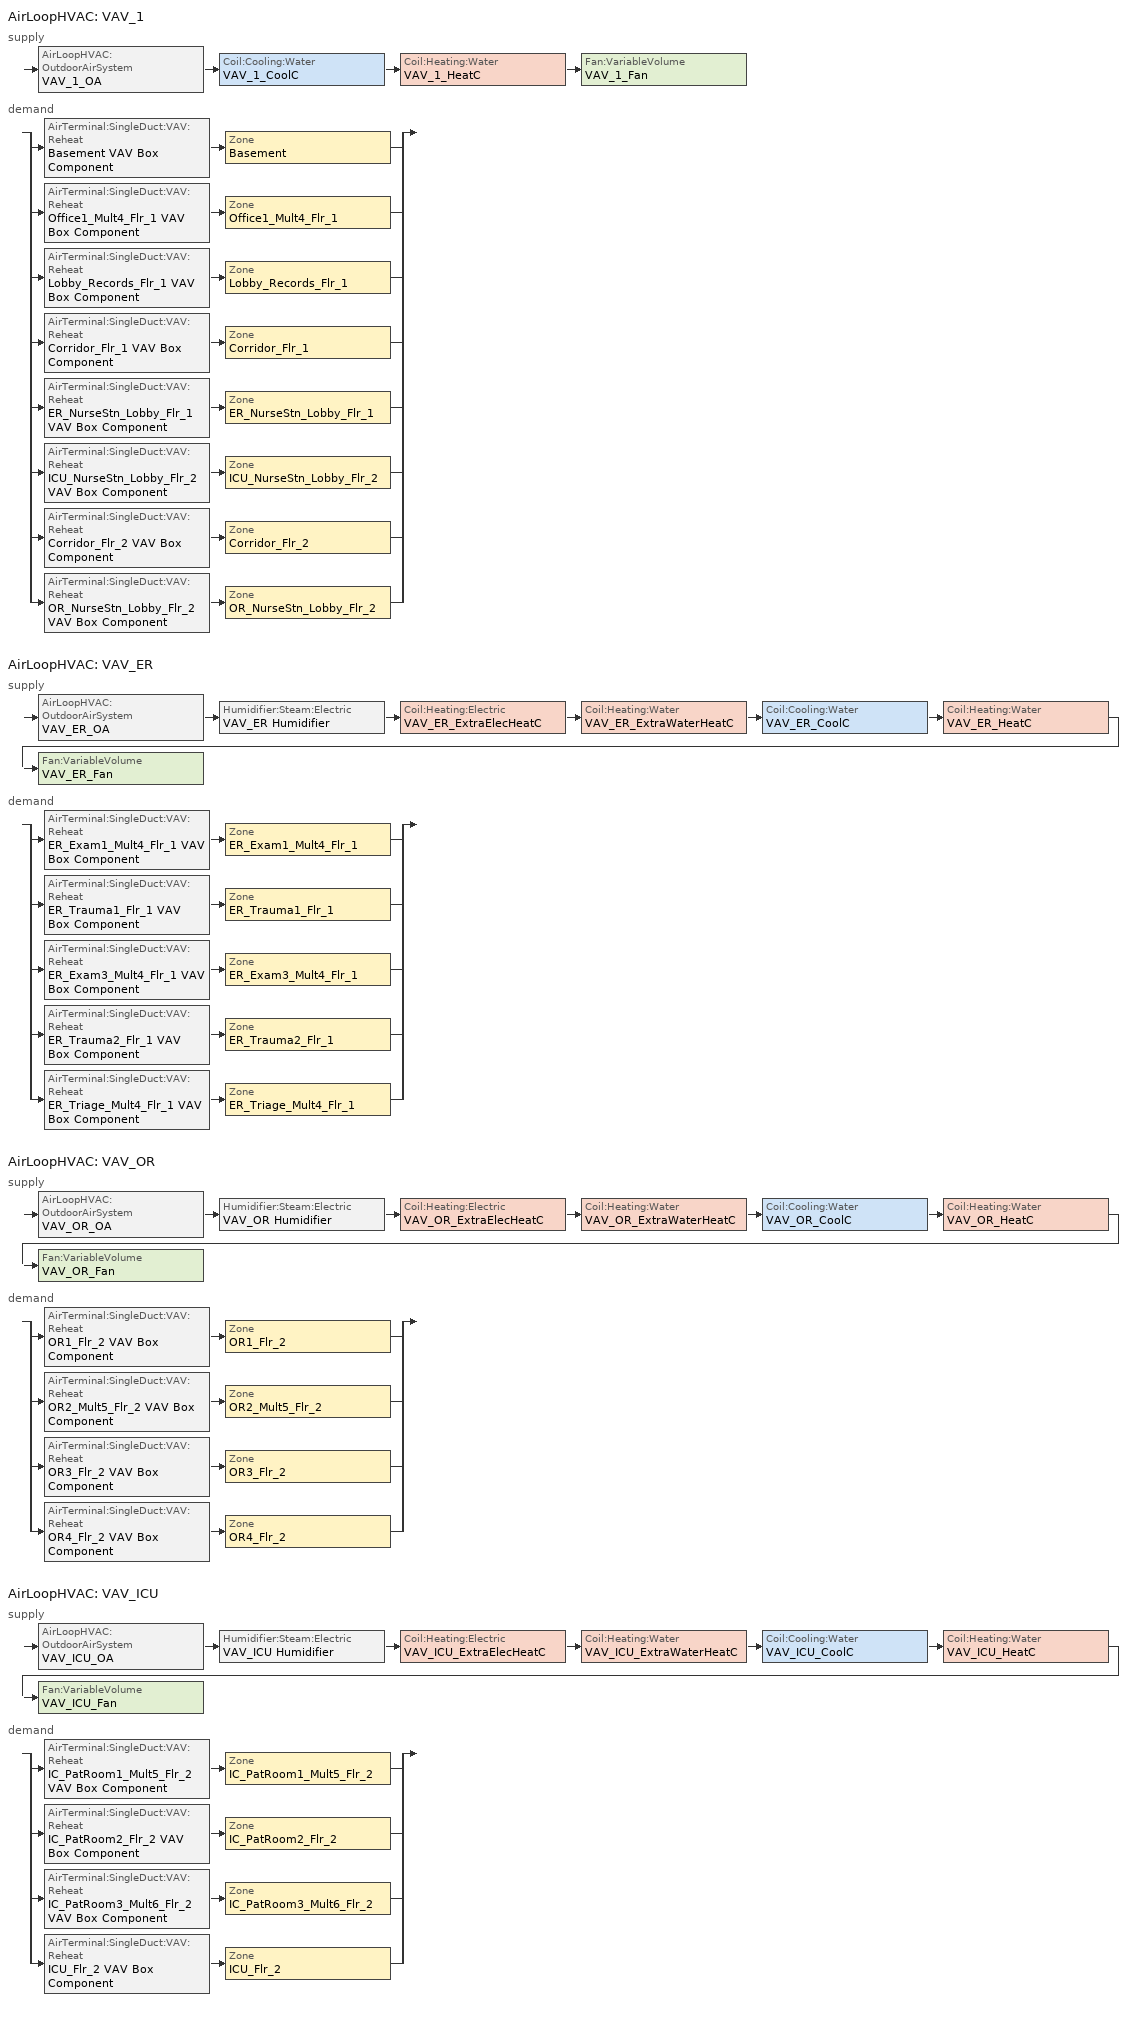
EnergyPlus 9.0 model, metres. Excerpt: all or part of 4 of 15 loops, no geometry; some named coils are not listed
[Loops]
AirLoopHVAC 'VAV_1'
 supply: AirLoopHVAC:OutdoorAirSystem 'VAV_1_OA' > Coil:Cooling:Water 'VAV_1_CoolC' > Coil:Heating:Water 'VAV_1_HeatC' > Fan:VariableVolume 'VAV_1_Fan'
 demand: split
  | AirTerminal:SingleDuct:VAV:Reheat 'Basement VAV Box Component' > Zone 'Basement'
  | AirTerminal:SingleDuct:VAV:Reheat 'Office1_Mult4_Flr_1 VAV Box Component' > Zone 'Office1_Mult4_Flr_1'
  | AirTerminal:SingleDuct:VAV:Reheat 'Lobby_Records_Flr_1 VAV Box Component' > Zone 'Lobby_Records_Flr_1'
  | AirTerminal:SingleDuct:VAV:Reheat 'Corridor_Flr_1 VAV Box Component' > Zone 'Corridor_Flr_1'
  | AirTerminal:SingleDuct:VAV:Reheat 'ER_NurseStn_Lobby_Flr_1 VAV Box Component' > Zone 'ER_NurseStn_Lobby_Flr_1'
  | AirTerminal:SingleDuct:VAV:Reheat 'ICU_NurseStn_Lobby_Flr_2 VAV Box Component' > Zone 'ICU_NurseStn_Lobby_Flr_2'
  | AirTerminal:SingleDuct:VAV:Reheat 'Corridor_Flr_2 VAV Box Component' > Zone 'Corridor_Flr_2'
  | AirTerminal:SingleDuct:VAV:Reheat 'OR_NurseStn_Lobby_Flr_2 VAV Box Component' > Zone 'OR_NurseStn_Lobby_Flr_2'
AirLoopHVAC 'VAV_ER'
 supply: AirLoopHVAC:OutdoorAirSystem 'VAV_ER_OA' > Humidifier:Steam:Electric 'VAV_ER Humidifier' > Coil:Heating:Electric 'VAV_ER_ExtraElecHeatC' > Coil:Heating:Water 'VAV_ER_ExtraWaterHeatC' > Coil:Cooling:Water 'VAV_ER_CoolC' > Coil:Heating:Water 'VAV_ER_HeatC' > Fan:VariableVolume 'VAV_ER_Fan'
 demand: split
  | AirTerminal:SingleDuct:VAV:Reheat 'ER_Exam1_Mult4_Flr_1 VAV Box Component' > Zone 'ER_Exam1_Mult4_Flr_1'
  | AirTerminal:SingleDuct:VAV:Reheat 'ER_Trauma1_Flr_1 VAV Box Component' > Zone 'ER_Trauma1_Flr_1'
  | AirTerminal:SingleDuct:VAV:Reheat 'ER_Exam3_Mult4_Flr_1 VAV Box Component' > Zone 'ER_Exam3_Mult4_Flr_1'
  | AirTerminal:SingleDuct:VAV:Reheat 'ER_Trauma2_Flr_1 VAV Box Component' > Zone 'ER_Trauma2_Flr_1'
  | AirTerminal:SingleDuct:VAV:Reheat 'ER_Triage_Mult4_Flr_1 VAV Box Component' > Zone 'ER_Triage_Mult4_Flr_1'
AirLoopHVAC 'VAV_OR'
 supply: AirLoopHVAC:OutdoorAirSystem 'VAV_OR_OA' > Humidifier:Steam:Electric 'VAV_OR Humidifier' > Coil:Heating:Electric 'VAV_OR_ExtraElecHeatC' > Coil:Heating:Water 'VAV_OR_ExtraWaterHeatC' > Coil:Cooling:Water 'VAV_OR_CoolC' > Coil:Heating:Water 'VAV_OR_HeatC' > Fan:VariableVolume 'VAV_OR_Fan'
 demand: split
  | AirTerminal:SingleDuct:VAV:Reheat 'OR1_Flr_2 VAV Box Component' > Zone 'OR1_Flr_2'
  | AirTerminal:SingleDuct:VAV:Reheat 'OR2_Mult5_Flr_2 VAV Box Component' > Zone 'OR2_Mult5_Flr_2'
  | AirTerminal:SingleDuct:VAV:Reheat 'OR3_Flr_2 VAV Box Component' > Zone 'OR3_Flr_2'
  | AirTerminal:SingleDuct:VAV:Reheat 'OR4_Flr_2 VAV Box Component' > Zone 'OR4_Flr_2'
AirLoopHVAC 'VAV_ICU'
 supply: AirLoopHVAC:OutdoorAirSystem 'VAV_ICU_OA' > Humidifier:Steam:Electric 'VAV_ICU Humidifier' > Coil:Heating:Electric 'VAV_ICU_ExtraElecHeatC' > Coil:Heating:Water 'VAV_ICU_ExtraWaterHeatC' > Coil:Cooling:Water 'VAV_ICU_CoolC' > Coil:Heating:Water 'VAV_ICU_HeatC' > Fan:VariableVolume 'VAV_ICU_Fan'
 demand: split
  | AirTerminal:SingleDuct:VAV:Reheat 'IC_PatRoom1_Mult5_Flr_2 VAV Box Component' > Zone 'IC_PatRoom1_Mult5_Flr_2'
  | AirTerminal:SingleDuct:VAV:Reheat 'IC_PatRoom2_Flr_2 VAV Box Component' > Zone 'IC_PatRoom2_Flr_2'
  | AirTerminal:SingleDuct:VAV:Reheat 'IC_PatRoom3_Mult6_Flr_2 VAV Box Component' > Zone 'IC_PatRoom3_Mult6_Flr_2'
  | AirTerminal:SingleDuct:VAV:Reheat 'ICU_Flr_2 VAV Box Component' > Zone 'ICU_Flr_2'
[Sizing:Zone] Zone Cooling Design Supply Air Temperature Input Method=SupplyAirTemperature; Zone Cooling Design Supply Air Temperature {C}=12.8; Zone Heating Design Supply Air Temperature Input Method=SupplyAirTemperature; Zone Heating Design Supply Air Temperature {C}=40; Zone Cooling Design Supply Air Humidity Ratio {kgWater/kgDryAir}=0.0085; Zone Heating Design Supply Air Humidity Ratio {kgWater/kgDryAir}=0.008; Cooling Design Air Flow Rate {m3/s}=0; Cooling Minimum Air Flow {m3/s}=0; Cooling Minimum Air Flow Fraction=0; Heating Design Air Flow Method=DesignDay; Heating Design Air Flow Rate {m3/s}=0
Name | Design Specification Outdoor Air Object | Cooling Design Air Flow Method | Design Specification Zone Air Distribution Object | Cooling Minimum Air Flow per Zone Floor Area {m3/s-m2}
Basement | SZ DSOA Basement | DesignDay | VAV_Zone_AirDistribution
ER_Exam1_Mult4_Flr_1 | SZ DSOA ER_Exam1_Mult4_Flr_1 | DesignDayWithLimit |  | 0.0142221
ER_Trauma1_Flr_1 | SZ DSOA ER_Trauma1_Flr_1 | DesignDayWithLimit |  | 0.0142221
ER_Exam3_Mult4_Flr_1 | SZ DSOA ER_Exam3_Mult4_Flr_1 | DesignDayWithLimit |  | 0.0142221
ER_Trauma2_Flr_1 | SZ DSOA ER_Trauma2_Flr_1 | DesignDayWithLimit |  | 0.0142221
ER_Triage_Mult4_Flr_1 | SZ DSOA ER_Triage_Mult4_Flr_1 | DesignDayWithLimit |  | 0.0142221
Office1_Mult4_Flr_1 | SZ DSOA Office1_Mult4_Flr_1 | DesignDay | VAV_Zone_AirDistribution
Lobby_Records_Flr_1 | SZ DSOA Lobby_Records_Flr_1 | DesignDay | VAV_Zone_AirDistribution
Corridor_Flr_1 | SZ DSOA Corridor_Flr_1 | DesignDay | VAV_Zone_AirDistribution
ER_NurseStn_Lobby_Flr_1 | SZ DSOA ER_NurseStn_Lobby_Flr_1 | DesignDay | VAV_Zone_AirDistribution
OR1_Flr_2 | SZ DSOA OR1_Flr_2 | DesignDayWithLimit |  | 0.0177769
OR2_Mult5_Flr_2 | SZ DSOA OR2_Mult5_Flr_2 | DesignDayWithLimit |  | 0.0177769
OR3_Flr_2 | SZ DSOA OR3_Flr_2 | DesignDayWithLimit |  | 0.0177769
OR4_Flr_2 | SZ DSOA OR4_Flr_2 | DesignDayWithLimit |  | 0.0177769
IC_PatRoom1_Mult5_Flr_2 | SZ DSOA IC_PatRoom1_Mult5_Flr_2 | DesignDayWithLimit |  | 0.00711111
IC_PatRoom2_Flr_2 | SZ DSOA IC_PatRoom2_Flr_2 | DesignDayWithLimit |  | 0.00711111
IC_PatRoom3_Mult6_Flr_2 | SZ DSOA IC_PatRoom3_Mult6_Flr_2 | DesignDayWithLimit |  | 0.00711111
ICU_Flr_2 | SZ DSOA ICU_Flr_2 | DesignDayWithLimit |  | 0.00711111
ICU_NurseStn_Lobby_Flr_2 | SZ DSOA ICU_NurseStn_Lobby_Flr_2 | DesignDay | VAV_Zone_AirDistribution
Corridor_Flr_2 | SZ DSOA Corridor_Flr_2 | DesignDay | VAV_Zone_AirDistribution
OR_NurseStn_Lobby_Flr_2 | SZ DSOA OR_NurseStn_Lobby_Flr_2 | DesignDay | VAV_Zone_AirDistribution
[DesignSpecification:OutdoorAir]
Name | Outdoor Air Method | Outdoor Air Flow per Zone Floor Area {m3/s-m2} | Outdoor Air Flow per Zone {m3/s} | Outdoor Air Flow per Person {m3/s-person}
SZ DSOA Basement | Flow/Area | 0.000368277 | 0
SZ DSOA ER_Exam1_Mult4_Flr_1; SZ DSOA ER_Trauma1_Flr_1; SZ DSOA ER_Exam3_Mult4_Flr_1; SZ DSOA ER_Trauma2_Flr_1; SZ DSOA ER_Triage_Mult4_Flr_1 | Flow/Area | 0.00237022 | 0
SZ DSOA Office1_Mult4_Flr_1 | Flow/Area | 0.00048257 | 0
SZ DSOA Lobby_Records_Flr_1; SZ DSOA ER_NurseStn_Lobby_Flr_1; SZ DSOA ICU_NurseStn_Lobby_Flr_2; SZ DSOA OR_NurseStn_Lobby_Flr_2 | Flow/Area | 0.000338645 | 0
SZ DSOA Corridor_Flr_1; SZ DSOA Corridor_Flr_2 | Flow/Area | 0.000304781 | 0
SZ DSOA OR1_Flr_2; SZ DSOA OR2_Mult5_Flr_2; SZ DSOA OR3_Flr_2; SZ DSOA OR4_Flr_2 | Flow/Area | 0.00355518 | 0
SZ DSOA IC_PatRoom1_Mult5_Flr_2; SZ DSOA IC_PatRoom2_Flr_2; SZ DSOA IC_PatRoom3_Mult6_Flr_2; SZ DSOA ICU_Flr_2 | Flow/Area | 0.00237024 | 0
CM DSOA Basement | Sum | 0.000368277 |  | 1e-08
CM DSOA Office1_Mult4_Flr_1 | Sum | 0.00048257 |  | 1e-08
CM DSOA Lobby_Records_Flr_1; CM DSOA Er_Nursestn_Lobby_Flr_1; CM DSOA Icu_Nursestn_Lobby_Flr_2; CM DSOA Or_Nursestn_Lobby_Flr_2 | Sum | 0.000338645 |  | 1e-08
CM DSOA Corridor_Flr_1; CM DSOA Corridor_Flr_2 | Sum | 0.000304781 |  | 1e-08
[DesignSpecification:ZoneAirDistribution] Zone Air Distribution Effectiveness in Cooling Mode=1; Zone Air Distribution Effectiveness in Heating Mode=1
Name | Minimum Zone Ventilation Efficiency
VAV_Zone_AirDistribution | 0.6
CM DSZAD Basement; CM DSZAD Office1_Mult4_Flr_1; CM DSZAD Lobby_Records_Flr_1; CM DSZAD Corridor_Flr_1; CM DSZAD Er_Nursestn_Lobby_Flr_1; CM DSZAD Icu_Nursestn_Lobby_Flr_2; CM DSZAD Corridor_Flr_2; CM DSZAD Or_Nursestn_Lobby_Flr_2
[Sizing:System] Type of Load to Size On=Sensible; Preheat Design Temperature {C}=7; Preheat Design Humidity Ratio {kgWater/kgDryAir}=0.008; Precool Design Temperature {C}=12.8; Precool Design Humidity Ratio {kgWater/kgDryAir}=0.008; Central Cooling Design Supply Air Temperature {C}=12.8; Central Heating Design Supply Air Temperature {C}=12.8; 100% Outdoor Air in Cooling=No; 100% Outdoor Air in Heating=No; Central Cooling Design Supply Air Humidity Ratio {kgWater/kgDryAir}=0.0085; Central Heating Design Supply Air Humidity Ratio {kgWater/kgDryAir}=0.008; Cooling Supply Air Flow Rate Method=DesignDay; Cooling Supply Air Flow Rate {m3/s}=0; Heating Supply Air Flow Rate Method=DesignDay; Heating Supply Air Flow Rate {m3/s}=0; System Outdoor Air Method=ZoneSum
Name | Design Outdoor Air Flow Rate {m3/s} | Central Heating Maximum System Air Flow Ratio | Type of Zone Sum to Use
VAV_1 | 4.3265 | 0.3 | Coincident
VAV_ER; VAV_OR; VAV_ICU | AUTOSIZE | 1 | NonCoincident
[AirLoopHVAC] Design Supply Air Flow Rate {m3/s}=AUTOSIZE
VAV_1; VAV_ER; VAV_OR; VAV_ICU
[SetpointManager:OutdoorAirReset]
VAV_1 Supply Air Temperature Manager: Control Variable=Temperature; Setpoint at Outdoor Low Temperature {C}=15.6; Outdoor Low Temperature {C}=10; Setpoint at Outdoor High Temperature {C}=12.8; Outdoor High Temperature {C}=21.1; Setpoint Node or NodeList=VAV_1 Supply Equipment Outlet Node
[SetpointManager:MixedAir] Control Variable=Temperature
Name | Setpoint Node or NodeList
VAV_ER_ExtraElecHeatC Air Temp Manager | VAV_ER ExtraElecHeatC-VAV_ER_ExtraWaterHeatCNode
VAV_ER_ExtraWaterHeatC Air Temp Manager | VAV_ER ExtraWaterHeatC-VAV_ER_CoolCNode
VAV_OR_ExtraElecHeatC Air Temp Manager | VAV_OR ExtraElecHeatC-VAV_OR_ExtraWaterHeatCNode
VAV_OR_ExtraWaterHeatC Air Temp Manager | VAV_OR ExtraWaterHeatC-VAV_OR_CoolCNode
VAV_ICU_ExtraElecHeatC Air Temp Manager | VAV_ICU ExtraElecHeatC-VAV_ICU_ExtraWaterHeatCNode
VAV_ICU_ExtraWaterHeatC Air Temp Manager | VAV_ICU ExtraWaterHeatC-VAV_ICU_CoolCNode
VAV_1_CoolC SAT Manager | VAV_1_CoolC-VAV_1_HeatCNode
VAV_1_HeatC SAT Manager | VAV_1_HeatC-VAV_1_FanNode
VAV_1_OAMixed Air Temp Manager | VAV_1_OA-VAV_1_CoolCNode
VAV_ER_CoolC SAT Manager | VAV_ER_CoolC-VAV_ER_HeatCNode
VAV_ER_OAMixed Air Temp Manager | VAV_ER_OA-VAV_ER HumidifierNode
VAV_OR_CoolC SAT Manager | VAV_OR_CoolC-VAV_OR_HeatCNode
VAV_OR_OAMixed Air Temp Manager | VAV_OR_OA-VAV_OR HumidifierNode
VAV_ICU_CoolC SAT Manager | VAV_ICU_CoolC-VAV_ICU_HeatCNode
VAV_ICU_OAMixed Air Temp Manager | VAV_ICU_OA-VAV_ICU HumidifierNode
[SetpointManager:MultiZone:Humidity:Minimum]
Name | HVAC Air Loop | Setpoint Node or NodeList
VAV_ER Humidifier HUMRAT setpoint | VAV_ER | VAV_ER Humidifier-VAV_ER_ExtraElecHeatCNode
VAV_OR Humidifier HUMRAT setpoint | VAV_OR | VAV_OR Humidifier-VAV_OR_ExtraElecHeatCNode
VAV_ICU Humidifier HUMRAT setpoint | VAV_ICU | VAV_ICU Humidifier-VAV_ICU_ExtraElecHeatCNode
[SetpointManager:MultiZone:Humidity:Maximum]
Name | HVAC Air Loop | Setpoint Node or NodeList
VAV_ER_CoolC HUMRAT setpoint | VAV_ER | VAV_ER_CoolC-VAV_ER_HeatCNode
VAV_OR_CoolC HUMRAT setpoint | VAV_OR | VAV_OR_CoolC-VAV_OR_HeatCNode
VAV_ICU_CoolC HUMRAT setpoint | VAV_ICU | VAV_ICU_CoolC-VAV_ICU_HeatCNode
[Controller:WaterCoil] Actuator Variable=Flow; Maximum Actuated Flow {m3/s}=AUTOSIZE; Minimum Actuated Flow {m3/s}=0
Name | Control Variable | Action | Controller Convergence Tolerance {deltaC}
VAV_ER_ExtraWaterHeatC_Controller; VAV_OR_ExtraWaterHeatC_Controller; VAV_ICU_ExtraWaterHeatC_Controller; VAV_1_HeatC_Controller; VAV_ER_HeatC_Controller; VAV_OR_HeatC_Controller; VAV_ICU_HeatC_Controller | Temperature | Normal | 0.0001
VAV_1_CoolC_Controller | Temperature | Reverse
VAV_ER_CoolC_Controller; VAV_OR_CoolC_Controller; VAV_ICU_CoolC_Controller | TemperatureAndHumidityRatio | Reverse
[Controller:OutdoorAir] Maximum Outdoor Air Flow Rate {m3/s}=AUTOSIZE; Economizer Control Action Type=ModulateFlow; Minimum Limit Type=FixedMinimum; Minimum Outdoor Air Schedule=MinOA_Sched
Name | Minimum Outdoor Air Flow Rate {m3/s}                        !- Minimum Outdoor Air Flow Rate {m3/s} | Economizer Control Type | Lockout Type,                !- Lockout Type | Minimum Fraction of Outdoor Air Schedule | Maximum Fraction of Outdoor Air Schedule | Mechanical Ventilation Controller | Minimum Outdoor Air Flow Rate {m3/s} | Lockout Type
VAV_1_OA_Controller | 0 | DifferentialDryBulb | LockoutWithHeating | BLDG_OA_FRAC_SCH | VAV_1 Max OA Fraction | VAV_1_DCV
VAV_ER_OA_Controller |  | NoEconomizer |  | VAV_ER_OAminOAFracSchedule |  |  | AUTOSIZE | LockoutWithHeating
VAV_OR_OA_Controller |  | NoEconomizer | LockoutWithHeating | VAV_OR_OAminOAFracSchedule |  |  | AUTOSIZE
VAV_ICU_OA_Controller |  | NoEconomizer | LockoutWithHeating | VAV_ICU_OAminOAFracSchedule |  |  | AUTOSIZE
[Zone equipment]
Basement: Basement VAV Box Component
ER_Exam1_Mult4_Flr_1: ER_Exam1_Mult4_Flr_1 VAV Box Component
ER_Trauma1_Flr_1: ER_Trauma1_Flr_1 VAV Box Component
ER_Exam3_Mult4_Flr_1: ER_Exam3_Mult4_Flr_1 VAV Box Component
ER_Trauma2_Flr_1: ER_Trauma2_Flr_1 VAV Box Component
ER_Triage_Mult4_Flr_1: ER_Triage_Mult4_Flr_1 VAV Box Component
Office1_Mult4_Flr_1: Office1_Mult4_Flr_1 VAV Box Component
Lobby_Records_Flr_1: Lobby_Records_Flr_1 VAV Box Component
Corridor_Flr_1: Corridor_Flr_1 VAV Box Component
ER_NurseStn_Lobby_Flr_1: ER_NurseStn_Lobby_Flr_1 VAV Box Component
OR1_Flr_2: OR1_Flr_2 VAV Box Component
OR2_Mult5_Flr_2: OR2_Mult5_Flr_2 VAV Box Component
OR3_Flr_2: OR3_Flr_2 VAV Box Component
OR4_Flr_2: OR4_Flr_2 VAV Box Component
IC_PatRoom1_Mult5_Flr_2: IC_PatRoom1_Mult5_Flr_2 VAV Box Component
IC_PatRoom2_Flr_2: IC_PatRoom2_Flr_2 VAV Box Component
IC_PatRoom3_Mult6_Flr_2: IC_PatRoom3_Mult6_Flr_2 VAV Box Component
ICU_Flr_2: ICU_Flr_2 VAV Box Component
ICU_NurseStn_Lobby_Flr_2: ICU_NurseStn_Lobby_Flr_2 VAV Box Component
Corridor_Flr_2: Corridor_Flr_2 VAV Box Component
OR_NurseStn_Lobby_Flr_2: OR_NurseStn_Lobby_Flr_2 VAV Box Component
[AirTerminal:SingleDuct:VAV:Reheat] Availability Schedule=ALWAYS_ON; Maximum Air Flow Rate {m3/s}=AUTOSIZE; Maximum Hot Water or Steam Flow Rate {m3/s}=AUTOSIZE; Minimum Hot Water or Steam Flow Rate {m3/s}=0; Convergence Tolerance=0.001; Damper Heating Action=ReverseWithLimits; Maximum Flow Fraction During Reheat=0.5; Maximum Reheat Air Temperature {C}=40
Name | Zone Minimum Air Flow Input Method | Constant Minimum Air Flow Fraction | Reheat Coil | Minimum Air Flow Fraction Schedule
ER_Exam1_Mult4_Flr_1 VAV Box Component | Constant | 1 | ER_Exam1_Mult4_Flr_1 VAV Box Reheat Coil
ER_Trauma1_Flr_1 VAV Box Component | Constant | 1 | ER_Trauma1_Flr_1 VAV Box Reheat Coil
ER_Exam3_Mult4_Flr_1 VAV Box Component | Constant | 1 | ER_Exam3_Mult4_Flr_1 VAV Box Reheat Coil
ER_Trauma2_Flr_1 VAV Box Component | Constant | 1 | ER_Trauma2_Flr_1 VAV Box Reheat Coil
ER_Triage_Mult4_Flr_1 VAV Box Component | Constant | 1 | ER_Triage_Mult4_Flr_1 VAV Box Reheat Coil
OR1_Flr_2 VAV Box Component | Scheduled |  | OR1_Flr_2 VAV Box Reheat Coil | OR_MinSA_Sched
OR2_Mult5_Flr_2 VAV Box Component | Scheduled |  | OR2_Mult5_Flr_2 VAV Box Reheat Coil | OR_MinSA_Sched
OR3_Flr_2 VAV Box Component | Scheduled |  | OR3_Flr_2 VAV Box Reheat Coil | OR_MinSA_Sched
OR4_Flr_2 VAV Box Component | Scheduled |  | OR4_Flr_2 VAV Box Reheat Coil | OR_MinSA_Sched
IC_PatRoom1_Mult5_Flr_2 VAV Box Component | Constant | 1 | IC_PatRoom1_Mult5_Flr_2 VAV Box Reheat Coil
IC_PatRoom2_Flr_2 VAV Box Component | Constant | 1 | IC_PatRoom2_Flr_2 VAV Box Reheat Coil
IC_PatRoom3_Mult6_Flr_2 VAV Box Component | Constant | 1 | IC_PatRoom3_Mult6_Flr_2 VAV Box Reheat Coil
ICU_Flr_2 VAV Box Component | Constant | 1 | ICU_Flr_2 VAV Box Reheat Coil
Basement VAV Box Component | Constant | 0.462 | Basement VAV Box Reheat Coil
Office1_Mult4_Flr_1 VAV Box Component | Constant | 0.188 | Office1_Mult4_Flr_1 VAV Box Reheat Coil
Lobby_Records_Flr_1 VAV Box Component | Constant | 0.531 | Lobby_Records_Flr_1 VAV Box Reheat Coil
Corridor_Flr_1 VAV Box Component | Constant | 0.606 | Corridor_Flr_1 VAV Box Reheat Coil
ER_NurseStn_Lobby_Flr_1 VAV Box Component | Constant | 0.25 | ER_NurseStn_Lobby_Flr_1 VAV Box Reheat Coil
ICU_NurseStn_Lobby_Flr_2 VAV Box Component | Constant | 0.195 | ICU_NurseStn_Lobby_Flr_2 VAV Box Reheat Coil
Corridor_Flr_2 VAV Box Component | Constant | 0.633 | Corridor_Flr_2 VAV Box Reheat Coil
OR_NurseStn_Lobby_Flr_2 VAV Box Component | Constant | 0.256 | OR_NurseStn_Lobby_Flr_2 VAV Box Reheat Coil
[ZoneControl:Thermostat] Control Type Schedule=Dual Zone Control Type Sched
Name | Zone or ZoneList | Control 1
Basement Thermostat | Basement | Basement DualSPSched
ER_Exam1_Mult4_Flr_1 Thermostat | ER_Exam1_Mult4_Flr_1 | ER_Exam1_Mult4_Flr_1 DualSPSched
ER_Trauma1_Flr_1 Thermostat | ER_Trauma1_Flr_1 | ER_Trauma1_Flr_1 DualSPSched
ER_Exam3_Mult4_Flr_1 Thermostat | ER_Exam3_Mult4_Flr_1 | ER_Exam3_Mult4_Flr_1 DualSPSched
ER_Trauma2_Flr_1 Thermostat | ER_Trauma2_Flr_1 | ER_Trauma2_Flr_1 DualSPSched
ER_Triage_Mult4_Flr_1 Thermostat | ER_Triage_Mult4_Flr_1 | ER_Triage_Mult4_Flr_1 DualSPSched
Office1_Mult4_Flr_1 Thermostat | Office1_Mult4_Flr_1 | Office1_Mult4_Flr_1 DualSPSched
Lobby_Records_Flr_1 Thermostat | Lobby_Records_Flr_1 | Lobby_Records_Flr_1 DualSPSched
Corridor_Flr_1 Thermostat | Corridor_Flr_1 | Corridor_Flr_1 DualSPSched
ER_NurseStn_Lobby_Flr_1 Thermostat | ER_NurseStn_Lobby_Flr_1 | ER_NurseStn_Lobby_Flr_1 DualSPSched
OR1_Flr_2 Thermostat | OR1_Flr_2 | OR1_Flr_2 DualSPSched
OR2_Mult5_Flr_2 Thermostat | OR2_Mult5_Flr_2 | OR2_Mult5_Flr_2 DualSPSched
OR3_Flr_2 Thermostat | OR3_Flr_2 | OR3_Flr_2 DualSPSched
OR4_Flr_2 Thermostat | OR4_Flr_2 | OR4_Flr_2 DualSPSched
IC_PatRoom1_Mult5_Flr_2 Thermostat | IC_PatRoom1_Mult5_Flr_2 | IC_PatRoom1_Mult5_Flr_2 DualSPSched
IC_PatRoom2_Flr_2 Thermostat | IC_PatRoom2_Flr_2 | IC_PatRoom2_Flr_2 DualSPSched
IC_PatRoom3_Mult6_Flr_2 Thermostat | IC_PatRoom3_Mult6_Flr_2 | IC_PatRoom3_Mult6_Flr_2 DualSPSched
ICU_Flr_2 Thermostat | ICU_Flr_2 | ICU_Flr_2 DualSPSched
ICU_NurseStn_Lobby_Flr_2 Thermostat | ICU_NurseStn_Lobby_Flr_2 | ICU_NurseStn_Lobby_Flr_2 DualSPSched
Corridor_Flr_2 Thermostat | Corridor_Flr_2 | Corridor_Flr_2 DualSPSched
OR_NurseStn_Lobby_Flr_2 Thermostat | OR_NurseStn_Lobby_Flr_2 | OR_NurseStn_Lobby_Flr_2 DualSPSched
[ThermostatSetpoint:DualSetpoint] Heating Setpoint Temperature Schedule=HtgSetP_Sch; Cooling Setpoint Temperature Schedule=ClgSetP_Sch
Basement DualSPSched; ER_Exam1_Mult4_Flr_1 DualSPSched; ER_Trauma1_Flr_1 DualSPSched; ER_Exam3_Mult4_Flr_1 DualSPSched; ER_Trauma2_Flr_1 DualSPSched; ER_Triage_Mult4_Flr_1 DualSPSched; Office1_Mult4_Flr_1 DualSPSched; Lobby_Records_Flr_1 DualSPSched; Corridor_Flr_1 DualSPSched; ER_NurseStn_Lobby_Flr_1 DualSPSched; OR1_Flr_2 DualSPSched; OR2_Mult5_Flr_2 DualSPSched; OR3_Flr_2 DualSPSched; OR4_Flr_2 DualSPSched; IC_PatRoom1_Mult5_Flr_2 DualSPSched; IC_PatRoom2_Flr_2 DualSPSched; IC_PatRoom3_Mult6_Flr_2 DualSPSched; ICU_Flr_2 DualSPSched; ICU_NurseStn_Lobby_Flr_2 DualSPSched; Corridor_Flr_2 DualSPSched; OR_NurseStn_Lobby_Flr_2 DualSPSched
[WaterHeater:Mixed]
SWH Laundry: Tank Volume {m3}=1.13562; Setpoint Temperature Schedule=Laundry Setpoint Temp Schedule; Deadband Temperature Difference {deltaC}=2; Maximum Temperature Limit {C}=82.2222; Heater Control Type=Cycle; Heater Maximum Capacity {W}=87921.32; Heater Minimum Capacity {W}=0; Heater Fuel Type=NaturalGas; Heater Thermal Efficiency=0.803989; Off Cycle Parasitic Fuel Type=NaturalGas; Off Cycle Parasitic Heat Fraction to Tank=0; Ambient Temperature Indicator=Zone; Ambient Temperature Zone=BASEMENT; Off Cycle Loss Coefficient to Ambient Temperature {W/K}=11.2541; On Cycle Loss Coefficient to Ambient Temperature {W/K}=11.2541; Peak Use Flow Rate {m3/s}=0.000176652; Use Flow Rate Fraction Schedule=LAUNDRY_SWH_SCH
[Coil:Cooling:Water] Availability Schedule=ALWAYS_ON; Design Water Flow Rate {m3/s}=AUTOSIZE; Design Air Flow Rate {m3/s}=AUTOSIZE; Design Inlet Water Temperature {C}=8.89; Design Inlet Air Temperature {C}=AUTOSIZE; Design Outlet Air Temperature {C}=AUTOSIZE; Design Inlet Air Humidity Ratio {kgWater/kgDryAir}=AUTOSIZE; Design Outlet Air Humidity Ratio {kgWater/kgDryAir}=AUTOSIZE; Type of Analysis=SimpleAnalysis; Heat Exchanger Configuration=CrossFlow
VAV_1_CoolC; VAV_ER_CoolC; VAV_OR_CoolC; VAV_ICU_CoolC
[Coil:Heating:Water] Rated Inlet Water Temperature {C}=48.89; Rated Outlet Water Temperature {C}=35
Name | Availability Schedule | Performance Input Method | Rated Capacity {W} | Rated Inlet Air Temperature {C} | Rated Outlet Air Temperature {C} | Rated Ratio for Air and Water Convection | U-Factor Times Area Value {W/K} | Maximum Water Flow Rate {m3/s}
VAV_ER_ExtraWaterHeatC | ER_ExtraWaterHeatC_Sch | NominalCapacity | autosize | 16.6 | 32.2 | 0.5
VAV_OR_ExtraWaterHeatC | OR_ExtraWaterHeatC_Sch | NominalCapacity | autosize | 16.6 | 32.2 | 0.5
VAV_ICU_ExtraWaterHeatC | ICU_ExtraWaterHeatC_Sch | NominalCapacity | autosize | 16.6 | 32.2 | 0.5
VAV_1_HeatC; VAV_ER_HeatC; VAV_OR_HeatC; VAV_ICU_HeatC | ALWAYS_ON | UFactorTimesAreaAndDesignWaterFlowRate | AUTOSIZE | 12.8 | 40 |  | AUTOSIZE | AUTOSIZE
[Coil:Heating:Electric] Efficiency=1; Nominal Capacity {W}=10000000
Name | Availability Schedule
VAV_ER_ExtraElecHeatC | ER_ExtraElecHeatC_Sch
VAV_OR_ExtraElecHeatC | OR_ExtraElecHeatC_Sch
VAV_ICU_ExtraElecHeatC | ICU_ExtraElecHeatC_Sch
[Humidifier:Steam:Electric] Availability Schedule=ALWAYS_ON; Rated Capacity {m3/s}=3.72E-5; Rated Power {W}=100000; Rated Fan Power {W}=0; Standby Power {W}=0
VAV_ER Humidifier; VAV_OR Humidifier; VAV_ICU Humidifier
[Fan:VariableVolume] Availability Schedule=HVACOperationSchd; Pressure Rise {Pa}=1314.72; Maximum Flow Rate {m3/s}=AUTOSIZE; Motor In Airstream Fraction=1; Fan Power Coefficient 1=0.0408; Fan Power Coefficient 2=0.088; Fan Power Coefficient 3=-0.0729; Fan Power Coefficient 4=0.9437; Fan Power Coefficient 5=0
Name | Fan Total Efficiency | Fan Power Minimum Flow Rate Input Method | Fan Power Minimum Flow Fraction | Motor Efficiency | Fan Power Minimum Air Flow Rate {m3/s}
VAV_1_Fan | 0.61165 | Fraction | 0.25 | 0.941
VAV_ER_Fan; VAV_ICU_Fan | 0.6045 | Fraction | 0.25 | 0.93
VAV_OR_Fan | 0.61165 | FixedFlowRate |  | 0.941 | 0
[EnergyManagementSystem:Sensor]
Name | Output:Variable or Output:Meter Index Key | Output:Variable or Output:Meter
ER_Humidifier_Status | VAV_ER Humidifier | Humidifier Water Volume Flow Rate
ER_HeatC_Status | VAV_ER_HeatC | Heating Coil Heating Rate
ER_AfterHumidifier_Temp | VAV_ER Humidifier-VAV_ER_ExtraElecHeatCNode | System Node Temperature
ER_AfterElecHeatC_Temp | VAV_ER EXTRAELECHEATC-VAV_ER_EXTRAWATERHEATCNODE | System Node Temperature
OR_Humidifier_Status | VAV_OR Humidifier | Humidifier Water Volume Flow Rate
OR_HeatC_Status | VAV_OR_HeatC | Heating Coil Heating Rate
OR_AfterHumidifier_Temp | VAV_OR Humidifier-VAV_OR_ExtraElecHeatCNode | System Node Temperature
OR_AfterElecHeatC_Temp | VAV_OR EXTRAELECHEATC-VAV_OR_EXTRAWATERHEATCNODE | System Node Temperature
ICU_Humidifier_Status | VAV_ICU Humidifier | Humidifier Water Volume Flow Rate
ICU_HeatC_Status | VAV_ICU_HeatC | Heating Coil Heating Rate
ICU_AfterHumidifier_Temp | VAV_ICU Humidifier-VAV_ICU_ExtraElecHeatCNode | System Node Temperature
ICU_AfterElecHeatC_Temp | VAV_ICU EXTRAELECHEATC-VAV_ICU_EXTRAWATERHEATCNODE | System Node Temperature
VAV_1_OA_VRP | VAV_1 | Air System Outdoor Air Mechanical Ventilation Requested Mass Flow Rate
VAV_1_OA | VAV_1 | Air System Outdoor Air Mass Flow Rate
VAV_1_SUPPLY_FLOW | VAV_1_OA-VAV_1_CoolCNode | System Node Standard Density Volume Flow Rate
[EnergyManagementSystem:Actuator] Actuated Component Type=System Node Setpoint; Actuated Component Control Type=Temperature Setpoint
Name | Actuated Component Unique
ER_ExtraElecHeatC_SP | VAV_ER EXTRAELECHEATC-VAV_ER_EXTRAWATERHEATCNODE
ER_ExtraWaterHeatC_SP | VAV_ER ExtraWaterHeatC-VAV_ER_CoolCNode
OR_ExtraElecHeatC_SP | VAV_OR EXTRAELECHEATC-VAV_OR_EXTRAWATERHEATCNODE
OR_ExtraWaterHeatC_SP | VAV_OR ExtraWaterHeatC-VAV_OR_CoolCNode
ICU_ExtraElecHeatC_SP | VAV_ICU EXTRAELECHEATC-VAV_ICU_EXTRAWATERHEATCNODE
ICU_ExtraWaterHeatC_SP | VAV_ICU ExtraWaterHeatC-VAV_ICU_CoolCNode
[EnergyManagementSystem:Program]
OR_Main: IF OR_Humidifier_Status > 0; SET OR_ExtraElecHeatC_Status = 1; SET OR_ExtraElecHeatC_SP = OR_AfterHumidifier_Temp + 0.36; ELSE; SET OR_ExtraElecHeatC_Status = 0; SET OR_ExtraElecHeatC_SP = NULL; ENDIF; IF T_OA < 10 && OR_HeatC_Status >0; SET HeatGain = 0 * (OR_FanDesignMass/1.2) *2118; SET FlowRate = (OR_FanMassFlow/1.2)*2118; SET OR_PreheatDeltaT = HeatGain/(1.08*FlowRate); SET OR_ExtraWaterHeatC_Status = 1; SET OR_ExtraWaterHeatC_SP = OR_AfterElecHeatC_Temp + OR_PreheatDeltaT; ELSE; SET OR_ExtraWaterHeatC_Status = 0; SET OR_ExtraWaterHeatC_SP = NULL; ENDIF
ICU_Main: IF ICU_Humidifier_Status > 0; SET ICU_ExtraElecHeatC_Status = 1; SET ICU_ExtraElecHeatC_SP = ICU_AfterHumidifier_Temp + 0.36; ELSE; SET ICU_ExtraElecHeatC_Status = 0; SET ICU_ExtraElecHeatC_SP = NULL; ENDIF; IF T_OA < 10 && ICU_HeatC_Status >0; SET HeatGain = 0 * (ICU_FanDesignMass/1.2) *2118; SET FlowRate = (ICU_FanMassFlow/1.2)*2118; SET ICU_PreheatDeltaT = HeatGain/(1.08*FlowRate); SET ICU_ExtraWaterHeatC_Status = 1; SET ICU_ExtraWaterHeatC_SP = ICU_AfterElecHeatC_Temp + ICU_PreheatDeltaT; ELSE; SET ICU_ExtraWaterHeatC_Status = 0; SET ICU_ExtraWaterHeatC_SP = NULL; ENDIF
LABS_Main: IF LABS_Humidifier_Status > 0; SET LABS_ExtraElecHeatC_Status = 1; SET LABS_ExtraElecHeatC_SP = LABS_AfterHumidifier_Temp + 0.36; ELSE; SET LABS_ExtraElecHeatC_Status = 0; SET LABS_ExtraElecHeatC_SP = NULL; ENDIF; IF T_OA < 10 && LABS_HeatC_Status >0; SET HeatGain = 0 * (LABS_FanDesignMass/1.2) *2118; SET FlowRate = (LABS_FanMassFlow/1.2)*2118; SET LABS_PreheatDeltaT = HeatGain/(1.08*FlowRate); SET LABS_ExtraWaterHeatC_Status = 1; SET LABS_ExtraWaterHeatC_SP = LABS_AfterElecHeatC_Temp + LABS_PreheatDeltaT; ELSE; SET LABS_ExtraWaterHeatC_Status = 0; SET LABS_ExtraWaterHeatC_SP = NULL; ENDIF
BypassHXStatus_Prg: SET HLOAD = HotWaterDemand /  (100217.1464 * ((1/4.47) + 1)); SET HLOAD = @Min HLOAD 1; SET HLOAD = CHWR - (HLOAD * 8.33); SET HLOAD = @Max HLOAD 6.7; SET HRC_SPM_Reset = @Min HLOAD 14.44
Transformer_Load_Prog: SET Wired_LTG = Facility_Int_LTG*0.022
ChangTowerFlow: IF Chiller1_Status > 0 && Chiller2_Status == 0 && SensedCurveInput > 0.2; IF (0.5 * SensedCurveInput) > 0.2; SET AirInput = 0.5 * SensedCurveInput; ELSE; SET AirInput = 0.2; ENDIF; SET TowerCurveOutput =  2* (AirInput^3); ELSE; SET TowerCurveOutput = SensedCurveValue; ENDIF
SetBoilerPar: SET CapRated =  606541.44; SET EtRated =  0.8; SET CapRated = (CapRated *3.412)/1000; SET SkinLossRate = 0.02; SET BoilerType = 1; IF BoilerType  == 1; IF CapRated >10000; SET PLRx = 0.2; ELSEIF CapRated >5000; SET PLRx = 0.25; ELSEIF CapRated >1000; SET PLRx = 0.33; ELSE; SET BoilerType = 2; SET PLRx = 0.2; ENDIF; ELSE; SET PLRx = 0.2; ENDIF; IF BoilerType == 1; SET CurveX = 0.975 + 0.305 * PLRx - 0.527 * (PLRx^2) + 0.249 * (PLRx^3); ELSE; SET CurveX = 0.907 + 0.320 * PLRx - 0.420 * (PLRx^2) + 0.193 * (PLRx^3); ENDIF; SET LoadX = CapRated * PLRx; SET Etx = CurveX * EtRated; SET InputEx = LoadX/Etx; SET SkinEx = CapRated * SkinLossRate; SET Ecx = (LoadX + SkinEx)/InputEx
SetBoilerCurve: IF BoilerPLR >= PLRx; IF BoilerType == 1; SET BoilerCurve = 0.975 + 0.305*BoilerPLR - 0.527*(BoilerPLR^2) + 0.249*(BoilerPLR^3); ELSE; SET BoilerCurve = 0.907 + 0.320*BoilerPLR - 0.420*(BoilerPLR^2) + 0.193*(BoilerPLR^3); ENDIF; ELSE; IF BoilerPLR == 0; SET BoilerCurve = NULL; ELSE; IF BoilerPLR <0.05; SET BoilerCurve = (0.05/(0.05 + SkinLossRate)) * (Ecx/EtRated); ELSE; SET BoilerCurve = (BoilerPLR/(BoilerPLR + SkinLossRate)) * (Ecx/EtRated); ENDIF; ENDIF; ENDIF
PlantPump_EMS_Program: IF ChillerPlantDemandLoad < 715836.76; SET Chiller2PumpStatus = 0; SET Chiller2Status = 0; SET Chiller2PumpFlow = 0; ELSE; SET Chiller2PumpStatus = 1; SET Chiller2Status = 1; SET Chiller2PumpFlow = Chiller2PumpDesignFlow; ENDIF
VAV_1_MAX_OA_FRAC: IF VAV_1_OA > VAV_1_OA_VRP; SET VAV_1_MAX_OA_FRAC = NULL; ELSE; IF VAV_1_SUPPLY_FLOW > 0; SET VAV_1_MAX_OA_FRAC =      4.3265 / VAV_1_SUPPLY_FLOW; ELSE; SET VAV_1_MAX_OA_FRAC = NULL; ENDIF; ENDIF
VAV_2_MAX_OA_FRAC: IF VAV_2_OA > VAV_2_OA_VRP; SET VAV_2_MAX_OA_FRAC = NULL; ELSE; IF VAV_2_SUPPLY_FLOW > 0; SET VAV_2_MAX_OA_FRAC =      4.4794 / VAV_2_SUPPLY_FLOW; ELSE; SET VAV_2_MAX_OA_FRAC = NULL; ENDIF; ENDIF
[EnergyManagementSystem:GlobalVariable]
HLOAD
Patrms_PreheatDeltaT
ER_PreheatDeltaT
OR_PreheatDeltaT
ICU_PreheatDeltaT
LABS_PreheatDeltaT
Wired_LTG
BoilerType; CapRated; EtRated; PLRx; Ecx; SkinLossRate
[EnergyManagementSystem:OutputVariable]
Name | EMS Variable | Type of Data in Variable | Update Frequency | Units
Patrms_ExtraElecHeatC_Status | Patrms_ExtraElecHeatC_Status | Averaged | SystemTimeStep
Patrms_ExtraWaterHeatC_Status | Patrms_ExtraWaterHeatC_Status | Averaged | SystemTimeStep
Patrms_PreheatDeltaT | Patrms_PreheatDeltaT | Averaged | SystemTimeStep
ER_ExtraElecHeatC_Status | ER_ExtraElecHeatC_Status | Averaged | SystemTimeStep
ER_ExtraWaterHeatC_Status | ER_ExtraWaterHeatC_Status | Averaged | SystemTimeStep
ER_ExtraElecHeatC_SP | ER_ExtraElecHeatC_SP | Averaged | SystemTimeStep
ER_ExtraWaterHeatC_SP | ER_ExtraWaterHeatC_SP | Averaged | SystemTimeStep
ER_PreheatDeltaT | ER_PreheatDeltaT | Averaged | SystemTimeStep
OR_ExtraElecHeatC_Status | OR_ExtraElecHeatC_Status | Averaged | SystemTimeStep
OR_ExtraWaterHeatC_Status | OR_ExtraWaterHeatC_Status | Averaged | SystemTimeStep
OR_ExtraElecHeatC_SP | OR_ExtraElecHeatC_SP | Averaged | SystemTimeStep
OR_ExtraWaterHeatC_SP | OR_ExtraWaterHeatC_SP | Averaged | SystemTimeStep
OR_PreheatDeltaT | OR_PreheatDeltaT | Averaged | SystemTimeStep
ICU_ExtraElecHeatC_Status | ICU_ExtraElecHeatC_Status | Averaged | SystemTimeStep
ICU_ExtraWaterHeatC_Status | ICU_ExtraWaterHeatC_Status | Averaged | SystemTimeStep
ICU_ExtraElecHeatC_SP | ICU_ExtraElecHeatC_SP | Averaged | SystemTimeStep
ICU_ExtraWaterHeatC_SP | ICU_ExtraWaterHeatC_SP | Averaged | SystemTimeStep
ICU_PreheatDeltaT | ICU_PreheatDeltaT | Averaged | SystemTimeStep
LABS_ExtraElecHeatC_Status | LABS_ExtraElecHeatC_Status | Averaged | SystemTimeStep
LABS_ExtraWaterHeatC_Status | LABS_ExtraWaterHeatC_Status | Averaged | SystemTimeStep
LABS_PreheatDeltaT | LABS_PreheatDeltaT | Averaged | SystemTimeStep
Wired_LTG | Wired_LTG | Summed | ZoneTimeStep | J
[EnergyManagementSystem:InternalVariable] Internal Data Type=Fan Maximum Mass Flow Rate
Name | Internal Data Index Key
ER_FanDesignMass | VAV_ER_Fan
OR_FanDesignMass | VAV_OR_Fan
ICU_FanDesignMass | VAV_ICU_Fan
[Controller:MechanicalVentilation]
VAV_1_DCV: Availability Schedule=BLDG_OA_FRAC_SCH; Demand Controlled Ventilation=Yes; System Outdoor Air Method=VentilationRateProcedure; Zone 1=Basement; Design Specification Outdoor Air Object=CM DSOA Basement; Design Specification Zone Air Distribution Object Name 1=CM DSZAD Basement; Zone 2=Office1_Mult4_Flr_1; Design Specification Outdoor Air Object Name 2=CM DSOA Office1_Mult4_Flr_1; Design Specification Zone Air Distribution Object Name 2=CM DSZAD Office1_Mult4_Flr_1; Zone 3=Lobby_Records_Flr_1; Design Specification Outdoor Air Object Name 3=CM DSOA Lobby_Records_Flr_1; Design Specification Zone Air Distribution Object Name 3=CM DSZAD Lobby_Records_Flr_1; Zone 4=Corridor_Flr_1; Design Specification Outdoor Air Object Name 4=CM DSOA Corridor_Flr_1; Design Specification Zone Air Distribution Object Name 4=CM DSZAD Corridor_Flr_1; Zone 5=Er_Nursestn_Lobby_Flr_1; Design Specification Outdoor Air Object Name 5=CM DSOA Er_Nursestn_Lobby_Flr_1; Design Specification Zone Air Distribution Object Name 5=CM DSZAD Er_Nursestn_Lobby_Flr_1; Zone 6=Icu_Nursestn_Lobby_Flr_2; Design Specification Outdoor Air Object Name 6=CM DSOA Icu_Nursestn_Lobby_Flr_2; Design Specification Zone Air Distribution Object Name 6=CM DSZAD Icu_Nursestn_Lobby_Flr_2; Zone 7=Corridor_Flr_2; Design Specification Outdoor Air Object Name 7=CM DSOA Corridor_Flr_2; Design Specification Zone Air Distribution Object Name 7=CM DSZAD Corridor_Flr_2; Zone 8=Or_Nursestn_Lobby_Flr_2; Design Specification Outdoor Air Object Name 8=CM DSOA Or_Nursestn_Lobby_Flr_2; Design Specification Zone Air Distribution Object Name 8=CM DSZAD Or_Nursestn_Lobby_Flr_2
[ElectricLoadCenter:Transformer]
Transformer 1: Availability Schedule=Always_On; Transformer Usage=PowerInFromGrid; Rated Capacity {VA}=500000; Phase=3; Conductor Material=Aluminum; Full Load Temperature Rise {C}=150; Fraction of Eddy Current Losses=0.1; Performance Input Method=NominalEfficiency; Nameplate Efficiency=0.991; Per Unit Load for Nameplate Efficiency=0.35; Reference Temperature for Nameplate Efficiency {C}=75; Consider Transformer Loss for Utility Cost=Yes; Meter 1=Wired_LTG_Electricity; Meter 2=InteriorEquipment:Electricity
[Schedule:Compact]
ER_ExtraElecHeatC_Sch; ER_ExtraWaterHeatC_Sch; OR_ExtraElecHeatC_Sch; OR_ExtraWaterHeatC_Sch; ICU_ExtraElecHeatC_Sch; ICU_ExtraWaterHeatC_Sch; ALWAYS_ON; HVACOperationSchd; MinOA_Sched: Through: 12/31, For: AllDays, Until: 24:00, 1
Laundry Setpoint Temp Schedule: THROUGH: 12/31, FOR: AllDays, UNTIL: 24:00, 82.22
LAUNDRY_SWH_SCH: THROUGH: 12/31, FOR: AllDays, UNTIL: 08:00, 0, UNTIL: 15:00, 1, UNTIL: 24:00, 0
HTGSETP_SCH: Through: 12/31, For: ALLDays, Until: 24:00, 21
CLGSETP_SCH: Through: 12/31, For: AllDays, Until: 24:00, 24
BLDG_OA_FRAC_SCH: Through: 12/31, For: Weekdays, Until: 06:00, 0, Until: 18:00, 0.25, Until: 24:00, 0, For: SummerDesignDay, Until: 06:00, 0, Until: 18:00, 0.25, Until: 24:00, 0, For: WinterDesignDay, Until: 06:00, 0, Until: 18:00, 0.25, Until: 24:00, 0, For: Saturday, Until: 06:00, 0, Until: 18:00, 0.25, Until: 24:00, 0, For: Sunday Holidays AllOtherDays, Until: 24:00, 0
OR_MinSA_Sched: Through: 12/31, For: Weekdays, Until: 09:00, 0.2, Until: 18:00, 1, Until: 24:00, 0.2, For: SummerDesignDay, Until: 24:00, 1, For: WinterDesignDay, Until: 24:00, 0.2, For: Saturday, Until: 09:00, 0.2, Until: 17:00, 1, Until: 24:00, 0.2, For: Sunday Holidays AllOtherDays, Until: 24:00, 0.2
VAV_ER_OAminOAFracSchedule; VAV_OR_OAminOAFracSchedule; VAV_ICU_OAminOAFracSchedule: Through: 12/31, For: AllDays, Until: 24:00, 0.33
Dual Zone Control Type Sched: Through: 12/31, For: AllDays, Until: 24:00, 4
[Schedule:Constant]
VAV_1 Max OA Fraction: Hourly Value=1
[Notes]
The DOE Prototype Building Models were developed by Pacific Northwest National Laboratory (PNNL), under contract with the U.S.
Department of Energy (DOE).  These building models were derived from DOE's Commercial Reference Building Models with modifications
based on input from the ASHRAE Standard 90.1 committee, the Advanced Energy Design Guide series, and building industry experts. The
prototypes models were developed to quantify energy saving impacts from newly published editions of ASHRAE Standard 90.1, 189.1, IECC,
and other energy codes and standards.  The basic building descriptions can be found in the Scorecards posted at www.energycodes.gov
website. The recommended citation of the prototype models is
DOE and PNNL. 2020. Commercial Prototype Building Models, Richland, WA, Pacific Northwest National Laboratory. Available at https://www.energycodes.gov/development/commercial/prototype_models.
Detailed descriptions of the prototype model development and addenda modeling strategies can be found in the following  reports:
DOE, 2020. Preliminary Energy Savings Analysis: ANSI/ASHRAE/IES Standard 90.1-2019. Report prepared by Zhang, J., M. Rosenberg, J.
Lerond, Y. Xie, Nambia, C., Y. Chen, R. Hart, M. Halverson, D. Maddox, and S. Goel, Richland, WA, Pacific Northwest National Laboratory.
Zhang, J., Y. Chen, Y. Xie, M. Rosenberg, R. Hart. Energy and Energy Cost Savings Analysis of the 2018 IECC for Commercial Buildings.
2018. PNNL-28125. Richland, WA: Pacific Northwest National Laboratory.
DOE. 2017. Energy Savings Analysis: ANSI/ASHRAE/IES Standard 90.1-2016. Prepared by Athalye, R.A, M.A. Halverson, M.I. Rosenberg, B. Liu,
J. Zhang, R. Hart, V.V. Mendon, S. Goel, Y. Chen, Y. Xie, and M. Zhao, Richland, WA, Pacific Northwest National Laboratory. https://www.energycodes.gov/sites/default/files/documents/02202018_Standard_90.1-2016_Determination_TSD.pdf.
Zhang, J., Y. Xie, R.A. Athalye, J. Zhuge, M. Rosenberg, R. Hart, and B. Liu. Energy and Energy Cost Savings Analysis of the 2015 IECC
for Commercial Buildings. 2015. PNNL-24269 Rev. 1. Richland, WA: Pacific Northwest National
Laboratory. https://www.energycodes.gov/sites/default/files/documents/2015_IECC_Commercial_Analysis.pdf.
Halverson M.A., M.I. Rosenberg, W. Wang, J. Zhang, V.V. Mendon, R.A. Athalye, Y. Xie, R. Hart, S. Goel, 2014. ANSI/ASHRAE/IES Standard
90.1-2013 Determination of Energy Savings: Quantitative Analysis, PNNL-23479. Richland, WA: Pacific Northwest National Laboratory. https://www.energycodes.gov/sites/default/files/documents/901-2013_finalCommercialDeterminationQuantitativeAnalysis_TSD_0.pdf.
Goel S., R.A. Athalye, W. Wang, J. Zhang, M.I. Rosenberg, Y. Xie, and R. Hart, et al. 2014. Enhancements to ASHRAE Standard 90.1
Prototype Building Models. PNNL-23269. Richland, WA: Pacific Northwest National Laboratory. https://www.pnnl.gov/main/publications/external/technical_reports/PNNL-23269.pdf.
Zhang J., R.A. Athalye, R. Hart, M.I. Rosenberg, Y. Xie, S. Goel, and V.V. Mendon, et al. 2013. Energy and Energy Cost Savings Analysis
of the IECC for Commercial Buildings. PNNL-22760. Richland, WA: Pacific Northwest National Laboratory. http://www.pnnl.gov/main/publications/external/technical_reports/PNNL-22760.pdf.
Thornton B.A., M.I. Rosenberg, E.E. Richman, W. Wang, Y. Xie, J. Zhang, H. Cho, VV Mendon, R.A. Athalye, and B. Liu. 2011. Achieving
the 30% Goal: Energy and Cost Savings Analysis of ASHRAE Standard 90.1-2010. PNNL-20405. Richland, WA: Pacific Northwest National
Laboratory.  https://www.energycodes.gov/sites/default/files/documents/BECP_Energy_Cost_Savings_STD2010_May2011_v00.pdf.
WeatherFile:  USA_CA_San.Deigo-Brown.Field.Muni.AP.722904_TMY3.epw
GPARM parameters as input:
Case = ASHRAE901_Hospital_STD2019_SanDiego
basement_tempt = Zone3C_nonres_R0_Hospital_San_Deigo_STD2016_out.idf
annual_run = no
avg_oa_tempt_ip = 60.8
maxdiff_oa_tempt_ip = 12.78
ext_wall_type = MassWall
res_ext_wall_ufactor = 0.590539352
nonres_ext_wall_ufactor = 0.698426349
roof_type = MetalDeckRoof
nonres_roof_ufactor = 0.221452257
roof_emissivity = 0.75
roof_solar_absorp = 0.45
res_window = Window_U_0.51_SHGC_0.25
nonres_window = Window_U_0.50_SHGC_0.25
res_east_window = Window_U_0.55_SHGC_0.25
nonres_east_window = Window_U_0.50_SHGC_0.25
sidelighting_control = yes_AY
exterior_lights_watts = 9863
condenser_pump_head = 148556.6249
chilledwater_pump_head = 44761.27683
chilledwater_pump_secondary_head = 134283.8305
LPD1_Office = 6.888902667
LPD3_Record = 8.794114811
LPD4_Corridor = 7.642376396
LPD5_NurseStn_Lobby1 = 11.17293901
LPD8_NursStn = 12.59377519
LPD9_NurseStn_Lobby2 = 10.46252093
LPD10_Patient_Room = 7.319459084
LPD11_Physical_Therapy = 9.795158479
LPD12_Lab = 14.31600085
LPD13_Radiology = 10.11807579
LPD14_Dining = 4.305564167
LPD15_Kitchen = 11.73266235
avg_oa_tempt = 16
maxdiff_oa_tempt = 7.1
oa_office1_flr1 = 0.00048257
oa_office_flr5 = 0.00048257
tsa_exam = 0.01422212
tsa_patient = 0.007111113
SAT_reset_switch = Yes
SAT_reset_T = 15.6
VAV_ICU_ERV = No
